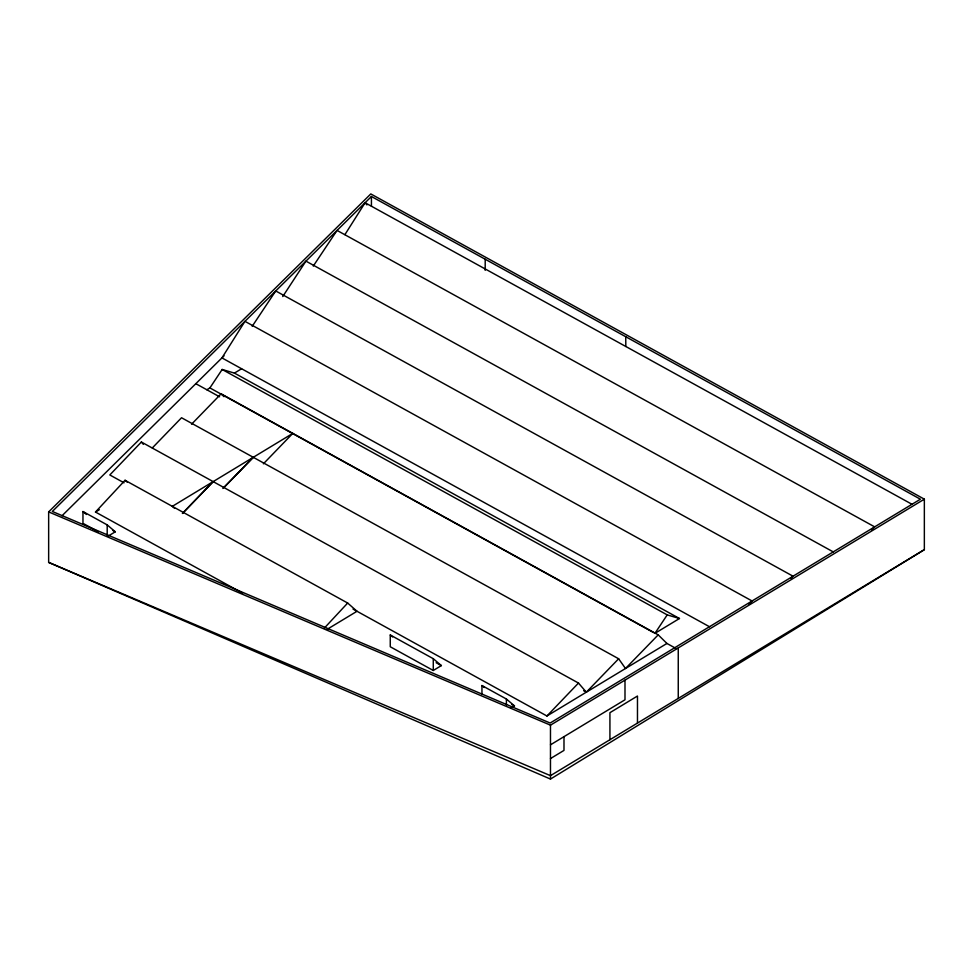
<?xml version="1.0" encoding="UTF-8"?>
<svg xmlns="http://www.w3.org/2000/svg" width="973" height="973" viewBox="0 0 973 973"><rect width="100%" height="100%" fill="white"/><g stroke="black" fill="none" stroke-linecap="round" stroke-linejoin="round"><path stroke-width="1.46" d="M344.916 234.615L365.106 202.737L912.005 504.294M282.742 296.558L305.936 261.129L833.253 551.898M206.848 389.759L209.9 387.923L222.16 369.472L234.42 373.097L679.47 618.512L654.951 633.326L667.21 614.887L679.47 618.512M252.189 326.32L275.724 290.951L793.044 576.211L790.94 578.29M313.27 266.079L337.047 230.419L874.666 526.867L871.48 530.005M242.557 593.153L95.476 512.041L125.055 480.285L347.677 603.041L357.018 611.275L327.171 629.312M324.216 628.23L347.677 603.041M749.003 604.209L752.068 600.973L244.941 321.333L221.941 357.906L709.499 626.746M676.162 648.541L666.931 643.457L658.21 634.858L625.505 668.5L618.646 658.77L586.33 692.18L578.485 683.058L141.365 442.022L109.815 474.958L124.045 482.815M353.029 609.074L546.935 715.994L578.485 683.058M182.559 513.452L213.16 481.611L182.425 513.379M152.335 447.921L181.537 417.745L618.646 658.77M263.391 463.817L292.812 433.374L172.318 506.349L174.593 508.368M191.559 424.216L221.09 393.822L658.21 634.858M224.058 487.473L253.284 457.31L222.853 488.458M48.65 511.895L370.798 193.931L924.35 499.161L924.35 549.66L550.475 779.069L48.65 562.394L48.65 511.895L550.475 725.165L924.35 499.161M371.431 196.497L52.323 511.457L550.146 723.036L920.409 499.21L371.431 196.497L371.431 206.203M62.029 515.751L224.033 355.838M234.42 373.097L241.608 368.755M95.476 512.041L99.368 509.694M108.356 535.989L115.3 531.805L107.2 524.897L82.96 511.53L82.96 523.328L98.273 531.769M433.277 670.482L441.365 665.593L433.277 658.697L390.258 634.98L390.258 646.765L433.277 670.482L433.277 658.697M511.02 708.003L514.486 705.912L506.398 699.015L481.951 685.539L481.951 694.381M546.935 715.994L666.931 643.457M550.475 744.832L624.994 699.782L624.994 680.115M550.475 758.575L563.987 750.402L563.987 736.658M924.35 549.66L550.475 775.663L48.65 562.394M222.16 369.472L667.21 614.887M209.9 387.923L653.625 632.596M195.828 383.69L219.606 396.802M583.666 690.721L586.33 692.18M436.147 662.722L441.365 665.593M511.907 704.488L514.486 705.912M112.746 530.394L115.3 531.805M481.951 685.539L484.262 687.51M390.258 634.98L392.569 636.95M82.96 511.53L86.427 514.486M125.055 480.285L127.135 482.121M221.09 393.822L223.997 396.692M141.365 442.022L143.323 444.308M365.106 202.737L366.906 204.914M625.736 336.719L625.821 346.473M678.254 647.921L678.254 698.419M637.473 723.073L637.473 696.023L609.925 712.686L609.925 739.735M550.475 725.165L550.475 779.069M506.398 699.015L506.398 704.914M485.199 259.232L485.199 270.324M107.2 524.897L107.2 535.223"/></g></svg>
